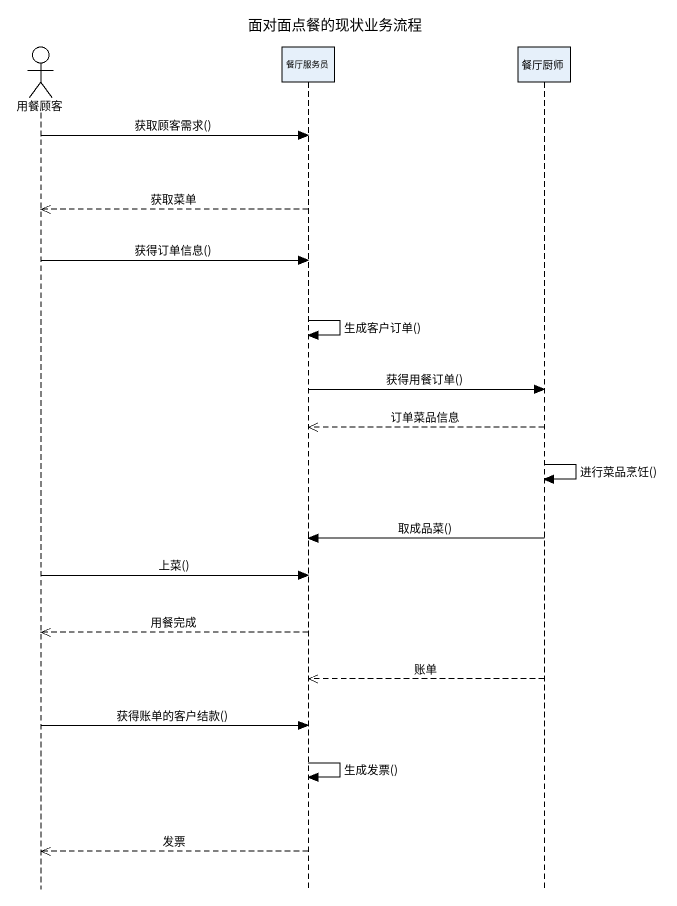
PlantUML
@startuml
title 面对面点餐的现状业务流程
hide footbox
actor 用餐顾客
participant 餐厅服务员
participant 餐厅厨师

用餐顾客 -> 餐厅服务员 : 获取顾客需求()
餐厅服务员 -->> 用餐顾客 : 获取菜单
用餐顾客 -> 餐厅服务员 : 获得订单信息()
餐厅服务员 -> 餐厅服务员 : 生成客户订单()
餐厅服务员 -> 餐厅厨师 : 获得用餐订单()
餐厅厨师 -->> 餐厅服务员 : 订单菜品信息
餐厅厨师 -> 餐厅厨师 : 进行菜品烹饪()
餐厅厨师 -> 餐厅服务员 : 取成品菜()
用餐顾客 -> 餐厅服务员 : 上菜()
餐厅服务员 -->> 用餐顾客 : 用餐完成
餐厅厨师 -->> 餐厅服务员 : 账单
用餐顾客 -> 餐厅服务员 : 获得账单的客户结款()
餐厅服务员 -> 餐厅服务员 : 生成发票()
餐厅服务员 -->> 用餐顾客 : 发票
@enduml
